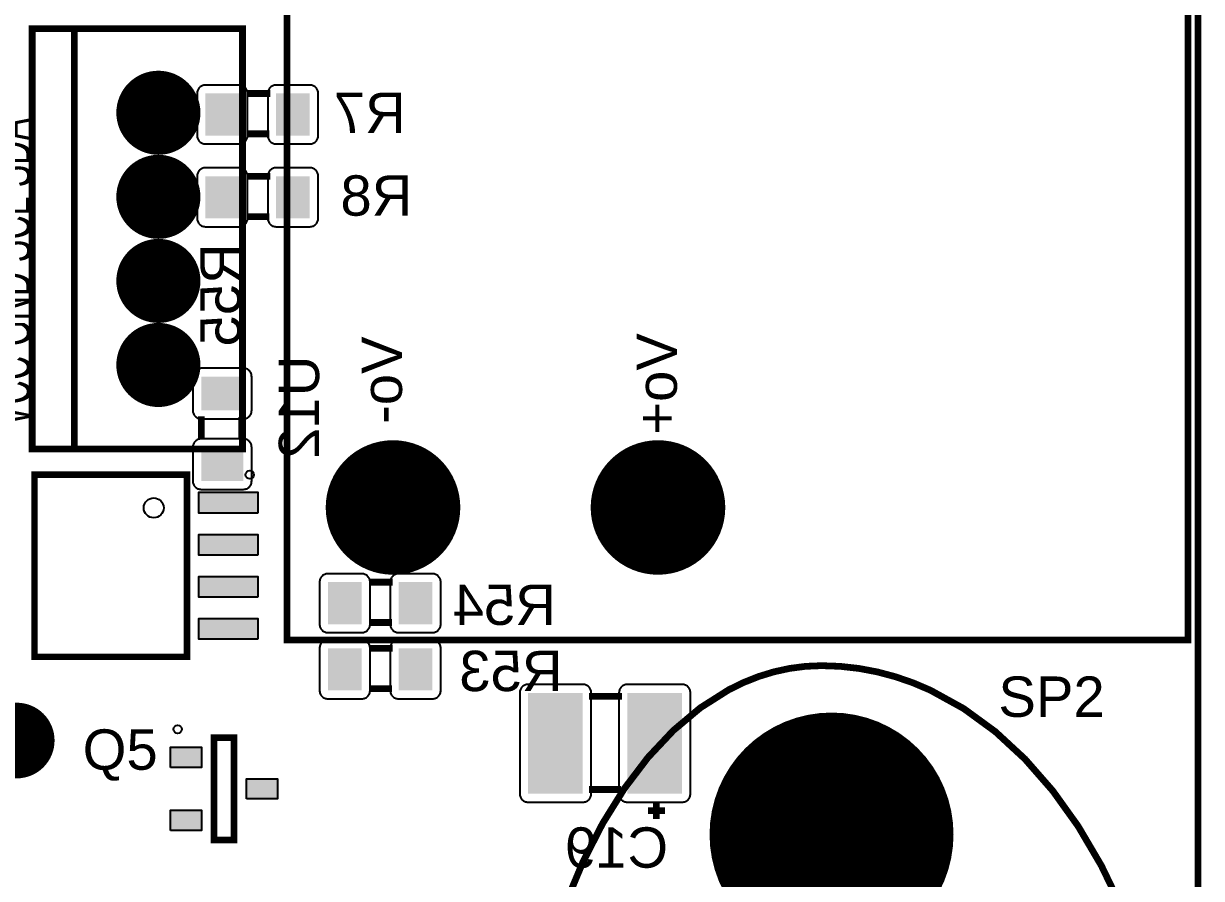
# Model space of a CAD drawing. Header units: inches. Extents: x -2.05 to 2.05, y -1.97 to 1.97.
# Drawn here: x 0.649 to 2.049, y -0.453 to 0.564 of the extents above; entities that cross this region are included whole.
import ezdxf

# ---------------------------------------------------------------- set-up
doc = ezdxf.new("R2010")
doc.units = ezdxf.units.IN
doc.layers.get('0').update_dxf_attribs({"linetype": 'CONTINUOUS'})

# ---------------------------------------------------------------- blocks, each defined once
blk = doc.blocks.new('RPAD')
blk.add_trace([(-0.5, -0.5), (-0.5, 0.5), (0.5, -0.5), (0.5, 0.5)])
blk = doc.blocks.new('EPAD')
at = {"const_width": 0.5}
blk.add_lwpolyline([(-0.25, 0, 1), (0.25, 0, 1)], format="xyb", close=True, dxfattribs=at)

msp = doc.modelspace()

# ---------------------------------------------------------------- linework, layer by layer
for points, const_width in [([(-2.045209, -1.970364), (2.045209, -1.970364), (2.045209, 1.964352), (-2.045209, 1.964352), (-2.045209, -1.970364)], 0.008), ([(-2.045209, -1.970364), (2.045209, -1.970364), (2.045209, 1.964352), (-2.045209, 1.964352), (-2.045209, -1.970364)], 0.008), ([(-2.045209, -1.970364), (2.045209, -1.970364), (2.045209, 1.964352), (-2.045209, 1.964352), (-2.045209, -1.970364)], 0.008), ([(0.96228, -0.168758), (2.033146, -0.168758), (2.033146, 1.894234), (0.96228, 1.894234), (0.96228, -0.168758)], 0.008), ([(0.96228, -0.168758), (2.033146, -0.168758), (2.033146, 1.894234), (0.96228, 1.894234), (0.96228, -0.168758)], 0.008), ([(0.96228, -0.168758), (2.033146, -0.168758), (2.033146, 1.894234), (0.96228, 1.894234), (0.96228, -0.168758)], 0.008), ([(0.659374, 0.058234), (0.909374, 0.058234), (0.909374, 0.558234), (0.659374, 0.558234), (0.659374, 0.058234)], 0.008), ([(0.659374, 0.058234), (0.909374, 0.058234), (0.909374, 0.558234), (0.659374, 0.558234), (0.659374, 0.058234)], 0.008), ([(0.659374, 0.058234), (0.909374, 0.058234), (0.909374, 0.558234), (0.659374, 0.558234), (0.659374, 0.058234)], 0.008), ([(0.709374, 0.058234), (0.709374, 0.558234)], 0.008), ([(0.709374, 0.058234), (0.709374, 0.558234)], 0.008), ([(0.709374, 0.058234), (0.709374, 0.558234)], 0.008), ([(0.914374, 0.481163), (0.942374, 0.481163)], 0.008), ([(0.914374, 0.481163), (0.942374, 0.481163)], 0.008), ([(0.914374, 0.481163), (0.942374, 0.481163)], 0.008), ([(0.914374, 0.433163), (0.941374, 0.433163)], 0.008), ([(0.914374, 0.433163), (0.941374, 0.433163)], 0.008), ([(0.914374, 0.433163), (0.941374, 0.433163)], 0.008), ([(0.914374, 0.382738), (0.942374, 0.382738)], 0.008), ([(0.914374, 0.382738), (0.942374, 0.382738)], 0.008), ([(0.914374, 0.382738), (0.942374, 0.382738)], 0.008), ([(0.914374, 0.334738), (0.941374, 0.334738)], 0.008), ([(0.914374, 0.334738), (0.941374, 0.334738)], 0.008), ([(0.914374, 0.334738), (0.941374, 0.334738)], 0.008), ([(0.860303, 0.069274), (0.860303, 0.097274)], 0.008), ([(0.860303, 0.069274), (0.860303, 0.097274)], 0.008), ([(0.860303, 0.069274), (0.860303, 0.097274)], 0.008), ([(0.908303, 0.069274), (0.908303, 0.096274)], 0.008), ([(0.908303, 0.069274), (0.908303, 0.096274)], 0.008), ([(0.908303, 0.069274), (0.908303, 0.096274)], 0.008), ([(0.843217, -0.188923), (0.662114, -0.188923), (0.662114, 0.027612), (0.843217, 0.027612), (0.843217, -0.188923)], 0.007874), ([(0.843217, -0.188923), (0.662114, -0.188923), (0.662114, 0.027612), (0.843217, 0.027612), (0.843217, -0.188923)], 0.007874), ([(0.843217, -0.188923), (0.662114, -0.188923), (0.662114, 0.027612), (0.843217, 0.027612), (0.843217, -0.188923)], 0.007874), ([(1.059972, -0.100081), (1.087972, -0.100081)], 0.008), ([(1.059972, -0.100081), (1.087972, -0.100081)], 0.008), ([(1.059972, -0.100081), (1.087972, -0.100081)], 0.008), ([(1.059972, -0.148081), (1.086972, -0.148081)], 0.008), ([(1.059972, -0.148081), (1.086972, -0.148081)], 0.008), ([(1.059972, -0.148081), (1.086972, -0.148081)], 0.008), ([(1.059972, -0.178821), (1.087972, -0.178821)], 0.008), ([(1.059972, -0.178821), (1.087972, -0.178821)], 0.008), ([(1.059972, -0.178821), (1.087972, -0.178821)], 0.008), ([(1.954697, -0.488078), (1.930254, -0.437324), (1.902784, -0.390626), (1.872486, -0.348288), (1.839556, -0.310613), (1.80419, -0.277904), (1.766585, -0.250462), (1.726936, -0.228592), (1.706407, -0.219841), (1.685441, -0.212596), (1.664062, -0.206894), (1.642296, -0.202776), (1.620166, -0.200276), (1.597697, -0.199435), (1.578526, -0.200261), (1.559644, -0.202716), (1.541073, -0.206761), (1.522833, -0.212361), (1.504944, -0.219476), (1.487429, -0.228071), (1.4536, -0.249551), (1.421515, -0.276502), (1.39134, -0.308628), (1.363243, -0.34563), (1.337393, -0.387212), (1.313956, -0.433076), (1.2931, -0.482924)], 0.008), ([(1.954697, -0.488078), (1.930254, -0.437324), (1.902784, -0.390626), (1.872486, -0.348288), (1.839556, -0.310613), (1.80419, -0.277904), (1.766585, -0.250462), (1.726936, -0.228592), (1.706407, -0.219841), (1.685441, -0.212596), (1.664062, -0.206894), (1.642296, -0.202776), (1.620166, -0.200276), (1.597697, -0.199435), (1.578526, -0.200261), (1.559644, -0.202716), (1.541073, -0.206761), (1.522833, -0.212361), (1.504944, -0.219476), (1.487429, -0.228071), (1.4536, -0.249551), (1.421515, -0.276502), (1.39134, -0.308628), (1.363243, -0.34563), (1.337393, -0.387212), (1.313956, -0.433076), (1.2931, -0.482924)], 0.008), ([(1.954697, -0.488078), (1.930254, -0.437324), (1.902784, -0.390626), (1.872486, -0.348288), (1.839556, -0.310613), (1.80419, -0.277904), (1.766585, -0.250462), (1.726936, -0.228592), (1.706407, -0.219841), (1.685441, -0.212596), (1.664062, -0.206894), (1.642296, -0.202776), (1.620166, -0.200276), (1.597697, -0.199435), (1.578526, -0.200261), (1.559644, -0.202716), (1.541073, -0.206761), (1.522833, -0.212361), (1.504944, -0.219476), (1.487429, -0.228071), (1.4536, -0.249551), (1.421515, -0.276502), (1.39134, -0.308628), (1.363243, -0.34563), (1.337393, -0.387212), (1.313956, -0.433076), (1.2931, -0.482924)], 0.008), ([(1.059972, -0.226821), (1.086972, -0.226821)], 0.008), ([(1.059972, -0.226821), (1.086972, -0.226821)], 0.008), ([(1.059972, -0.226821), (1.086972, -0.226821)], 0.008), ([(1.321374, -0.235766), (1.360374, -0.235766)], 0.008), ([(1.321374, -0.235766), (1.360374, -0.235766)], 0.008), ([(1.321374, -0.235766), (1.360374, -0.235766)], 0.008), ([(0.875571, -0.40697), (0.899193, -0.40697), (0.899193, -0.284923), (0.875571, -0.284923), (0.875571, -0.40697)], 0.007874), ([(0.875571, -0.40697), (0.899193, -0.40697), (0.899193, -0.284923), (0.875571, -0.284923), (0.875571, -0.40697)], 0.007874), ([(0.875571, -0.40697), (0.899193, -0.40697), (0.899193, -0.284923), (0.875571, -0.284923), (0.875571, -0.40697)], 0.007874), ([(1.321374, -0.346766), (1.359374, -0.346766)], 0.008), ([(1.321374, -0.346766), (1.359374, -0.346766)], 0.008), ([(1.321374, -0.346766), (1.359374, -0.346766)], 0.008), ([(1.401374, -0.361766), (1.401374, -0.381766)], 0.008), ([(1.401374, -0.361766), (1.401374, -0.381766)], 0.008), ([(1.401374, -0.361766), (1.401374, -0.381766)], 0.008), ([(1.391374, -0.371766), (1.411374, -0.371766)], 0.008), ([(1.391374, -0.371766), (1.411374, -0.371766)], 0.008), ([(1.391374, -0.371766), (1.411374, -0.371766)], 0.008)]:
    msp.add_lwpolyline(points, dxfattribs=dict(const_width=const_width))
for points in [[(0.865374, 0.421163), (0.905374, 0.421163), (0.906413, 0.421214), (0.907419, 0.421362), (0.908385, 0.421604), (0.909309, 0.421935), (0.910186, 0.42235), (0.91101, 0.422844), (0.911778, 0.423414), (0.912483, 0.424054), (0.913124, 0.42476), (0.913693, 0.425528), (0.914187, 0.426352), (0.914602, 0.427228), (0.914933, 0.428152), (0.915175, 0.429119), (0.915324, 0.430124), (0.915374, 0.431163), (0.915374, 0.481163), (0.915324, 0.482203), (0.915175, 0.483208), (0.914933, 0.484175), (0.914602, 0.485099), (0.914187, 0.485975), (0.913693, 0.486799), (0.913124, 0.487567), (0.912483, 0.488273), (0.911778, 0.488913), (0.91101, 0.489482), (0.910186, 0.489977), (0.909309, 0.490392), (0.908385, 0.490722), (0.907419, 0.490965), (0.906413, 0.491113), (0.905374, 0.491163), (0.865374, 0.491163), (0.864335, 0.491113), (0.86333, 0.490965), (0.862363, 0.490722), (0.861439, 0.490392), (0.860562, 0.489977), (0.859738, 0.489482), (0.85897, 0.488913), (0.858265, 0.488273), (0.857624, 0.487567), (0.857055, 0.486799), (0.856561, 0.485975), (0.856146, 0.485099), (0.855815, 0.484175), (0.855573, 0.483208), (0.855424, 0.482203), (0.855374, 0.481163), (0.855374, 0.431163), (0.855424, 0.430124), (0.855573, 0.429119), (0.855815, 0.428152), (0.856146, 0.427228), (0.856561, 0.426352), (0.857055, 0.425528), (0.857624, 0.42476), (0.858265, 0.424054), (0.85897, 0.423414), (0.859738, 0.422844), (0.860562, 0.42235), (0.861439, 0.421935), (0.862363, 0.421604), (0.86333, 0.421362), (0.864335, 0.421214), (0.865374, 0.421163)], [(0.949374, 0.421163), (0.989374, 0.421163), (0.990413, 0.421214), (0.991419, 0.421362), (0.992385, 0.421604), (0.993309, 0.421935), (0.994186, 0.42235), (0.99501, 0.422844), (0.995778, 0.423414), (0.996483, 0.424054), (0.997124, 0.42476), (0.997693, 0.425528), (0.998187, 0.426352), (0.998602, 0.427228), (0.998933, 0.428152), (0.999175, 0.429119), (0.999324, 0.430124), (0.999374, 0.431163), (0.999374, 0.481163), (0.999324, 0.482203), (0.999175, 0.483208), (0.998933, 0.484175), (0.998602, 0.485099), (0.998187, 0.485975), (0.997693, 0.486799), (0.997124, 0.487567), (0.996483, 0.488273), (0.995778, 0.488913), (0.99501, 0.489482), (0.994186, 0.489977), (0.993309, 0.490392), (0.992385, 0.490722), (0.991419, 0.490965), (0.990413, 0.491113), (0.989374, 0.491163), (0.949374, 0.491163), (0.948335, 0.491113), (0.94733, 0.490965), (0.946363, 0.490722), (0.945439, 0.490392), (0.944562, 0.489977), (0.943738, 0.489482), (0.94297, 0.488913), (0.942265, 0.488273), (0.941624, 0.487567), (0.941055, 0.486799), (0.940561, 0.485975), (0.940146, 0.485099), (0.939815, 0.484175), (0.939573, 0.483208), (0.939424, 0.482203), (0.939374, 0.481163), (0.939374, 0.431163), (0.939424, 0.430124), (0.939573, 0.429119), (0.939815, 0.428152), (0.940146, 0.427228), (0.940561, 0.426352), (0.941055, 0.425528), (0.941624, 0.42476), (0.942265, 0.424054), (0.94297, 0.423414), (0.943738, 0.422844), (0.944562, 0.42235), (0.945439, 0.421935), (0.946363, 0.421604), (0.94733, 0.421362), (0.948335, 0.421214), (0.949374, 0.421163)], [(0.865374, 0.322738), (0.905374, 0.322738), (0.906413, 0.322789), (0.907419, 0.322937), (0.908385, 0.323179), (0.909309, 0.32351), (0.910186, 0.323924), (0.91101, 0.324419), (0.911778, 0.324989), (0.912483, 0.325629), (0.913124, 0.326335), (0.913693, 0.327102), (0.914187, 0.327926), (0.914602, 0.328803), (0.914933, 0.329727), (0.915175, 0.330694), (0.915324, 0.331699), (0.915374, 0.332738), (0.915374, 0.382738), (0.915324, 0.383778), (0.915175, 0.384783), (0.914933, 0.38575), (0.914602, 0.386674), (0.914187, 0.38755), (0.913693, 0.388374), (0.913124, 0.389141), (0.912483, 0.389848), (0.911778, 0.390488), (0.91101, 0.391057), (0.910186, 0.391552), (0.909309, 0.391967), (0.908385, 0.392297), (0.907419, 0.392539), (0.906413, 0.392688), (0.905374, 0.392738), (0.865374, 0.392738), (0.864335, 0.392688), (0.86333, 0.392539), (0.862363, 0.392297), (0.861439, 0.391967), (0.860562, 0.391552), (0.859738, 0.391057), (0.85897, 0.390488), (0.858265, 0.389848), (0.857624, 0.389141), (0.857055, 0.388374), (0.856561, 0.38755), (0.856146, 0.386674), (0.855815, 0.38575), (0.855573, 0.384783), (0.855424, 0.383778), (0.855374, 0.382738), (0.855374, 0.332738), (0.855424, 0.331699), (0.855573, 0.330694), (0.855815, 0.329727), (0.856146, 0.328803), (0.856561, 0.327926), (0.857055, 0.327102), (0.857624, 0.326335), (0.858265, 0.325629), (0.85897, 0.324989), (0.859738, 0.324419), (0.860562, 0.323924), (0.861439, 0.32351), (0.862363, 0.323179), (0.86333, 0.322937), (0.864335, 0.322789), (0.865374, 0.322738)], [(0.949374, 0.322738), (0.989374, 0.322738), (0.990413, 0.322789), (0.991419, 0.322937), (0.992385, 0.323179), (0.993309, 0.32351), (0.994186, 0.323924), (0.99501, 0.324419), (0.995778, 0.324989), (0.996483, 0.325629), (0.997124, 0.326335), (0.997693, 0.327102), (0.998187, 0.327926), (0.998602, 0.328803), (0.998933, 0.329727), (0.999175, 0.330694), (0.999324, 0.331699), (0.999374, 0.332738), (0.999374, 0.382738), (0.999324, 0.383778), (0.999175, 0.384783), (0.998933, 0.38575), (0.998602, 0.386674), (0.998187, 0.38755), (0.997693, 0.388374), (0.997124, 0.389141), (0.996483, 0.389848), (0.995778, 0.390488), (0.99501, 0.391057), (0.994186, 0.391552), (0.993309, 0.391967), (0.992385, 0.392297), (0.991419, 0.392539), (0.990413, 0.392688), (0.989374, 0.392738), (0.949374, 0.392738), (0.948335, 0.392688), (0.94733, 0.392539), (0.946363, 0.392297), (0.945439, 0.391967), (0.944562, 0.391552), (0.943738, 0.391057), (0.94297, 0.390488), (0.942265, 0.389848), (0.941624, 0.389141), (0.941055, 0.388374), (0.940561, 0.38755), (0.940146, 0.386674), (0.939815, 0.38575), (0.939573, 0.384783), (0.939424, 0.383778), (0.939374, 0.382738), (0.939374, 0.332738), (0.939424, 0.331699), (0.939573, 0.330694), (0.939815, 0.329727), (0.940146, 0.328803), (0.940561, 0.327926), (0.941055, 0.327102), (0.941624, 0.326335), (0.942265, 0.325629), (0.94297, 0.324989), (0.943738, 0.324419), (0.944562, 0.323924), (0.945439, 0.32351), (0.946363, 0.323179), (0.94733, 0.322937), (0.948335, 0.322789), (0.949374, 0.322738)], [(0.920303, 0.104274), (0.920303, 0.144274), (0.920253, 0.145313), (0.920104, 0.146318), (0.919862, 0.147285), (0.919531, 0.148209), (0.919117, 0.149085), (0.918622, 0.149909), (0.918053, 0.150677), (0.917413, 0.151383), (0.916706, 0.152023), (0.915939, 0.152593), (0.915115, 0.153087), (0.914239, 0.153502), (0.913315, 0.153833), (0.912348, 0.154075), (0.911343, 0.154223), (0.910303, 0.154274), (0.860303, 0.154274), (0.859264, 0.154223), (0.858259, 0.154075), (0.857292, 0.153833), (0.856368, 0.153502), (0.855491, 0.153087), (0.854667, 0.152593), (0.8539, 0.152023), (0.853194, 0.151383), (0.852554, 0.150677), (0.851984, 0.149909), (0.851489, 0.149085), (0.851075, 0.148209), (0.850744, 0.147285), (0.850502, 0.146318), (0.850354, 0.145313), (0.850303, 0.144274), (0.850303, 0.104274), (0.850354, 0.103234), (0.850502, 0.102229), (0.850744, 0.101262), (0.851075, 0.100338), (0.851489, 0.099462), (0.851984, 0.098638), (0.852554, 0.09787), (0.853194, 0.097164), (0.8539, 0.096524), (0.854667, 0.095955), (0.855491, 0.09546), (0.856368, 0.095045), (0.857292, 0.094715), (0.858259, 0.094472), (0.859264, 0.094324), (0.860303, 0.094274), (0.910303, 0.094274), (0.911343, 0.094324), (0.912348, 0.094472), (0.913315, 0.094715), (0.914239, 0.095045), (0.915115, 0.09546), (0.915939, 0.095955), (0.916706, 0.096524), (0.917413, 0.097164), (0.918053, 0.09787), (0.918622, 0.098638), (0.919117, 0.099462), (0.919531, 0.100338), (0.919862, 0.101262), (0.920104, 0.102229), (0.920253, 0.103234), (0.920303, 0.104274)], [(0.920303, 0.020274), (0.920303, 0.060274), (0.920253, 0.061313), (0.920104, 0.062318), (0.919862, 0.063285), (0.919531, 0.064209), (0.919117, 0.065085), (0.918622, 0.065909), (0.918053, 0.066677), (0.917413, 0.067383), (0.916706, 0.068023), (0.915939, 0.068593), (0.915115, 0.069087), (0.914239, 0.069502), (0.913315, 0.069833), (0.912348, 0.070075), (0.911343, 0.070223), (0.910303, 0.070274), (0.860303, 0.070274), (0.859264, 0.070223), (0.858259, 0.070075), (0.857292, 0.069833), (0.856368, 0.069502), (0.855491, 0.069087), (0.854667, 0.068593), (0.8539, 0.068023), (0.853194, 0.067383), (0.852554, 0.066677), (0.851984, 0.065909), (0.851489, 0.065085), (0.851075, 0.064209), (0.850744, 0.063285), (0.850502, 0.062318), (0.850354, 0.061313), (0.850303, 0.060274), (0.850303, 0.020274), (0.850354, 0.019234), (0.850502, 0.018229), (0.850744, 0.017262), (0.851075, 0.016338), (0.851489, 0.015462), (0.851984, 0.014638), (0.852554, 0.01387), (0.853194, 0.013164), (0.8539, 0.012524), (0.854667, 0.011955), (0.855491, 0.01146), (0.856368, 0.011045), (0.857292, 0.010715), (0.858259, 0.010472), (0.859264, 0.010324), (0.860303, 0.010274), (0.910303, 0.010274), (0.911343, 0.010324), (0.912348, 0.010472), (0.913315, 0.010715), (0.914239, 0.011045), (0.915115, 0.01146), (0.915939, 0.011955), (0.916706, 0.012524), (0.917413, 0.013164), (0.918053, 0.01387), (0.918622, 0.014638), (0.919117, 0.015462), (0.919531, 0.016338), (0.919862, 0.017262), (0.920104, 0.018229), (0.920253, 0.019234), (0.920303, 0.020274)], [(0.927929, -0.017656), (0.927929, 0.006344), (0.856929, 0.006344), (0.856929, -0.017656), (0.927929, -0.017656)], [(0.927929, -0.067656), (0.927929, -0.043656), (0.856929, -0.043656), (0.856929, -0.067656), (0.927929, -0.067656)], [(0.927929, -0.117656), (0.927929, -0.093656), (0.856929, -0.093656), (0.856929, -0.117656), (0.927929, -0.117656)], [(1.010972, -0.160081), (1.050972, -0.160081), (1.052012, -0.16003), (1.053017, -0.159882), (1.053984, -0.15964), (1.054908, -0.159309), (1.055784, -0.158894), (1.056608, -0.1584), (1.057376, -0.15783), (1.058082, -0.15719), (1.058722, -0.156484), (1.059291, -0.155717), (1.059786, -0.154893), (1.060201, -0.154016), (1.060531, -0.153092), (1.060774, -0.152125), (1.060922, -0.15112), (1.060972, -0.150081), (1.060972, -0.100081), (1.060922, -0.099041), (1.060774, -0.098036), (1.060531, -0.097069), (1.060201, -0.096145), (1.059786, -0.095269), (1.059291, -0.094445), (1.058722, -0.093678), (1.058082, -0.092971), (1.057376, -0.092331), (1.056608, -0.091762), (1.055784, -0.091267), (1.054908, -0.090852), (1.053984, -0.090522), (1.053017, -0.09028), (1.052012, -0.090131), (1.050972, -0.090081), (1.010972, -0.090081), (1.009933, -0.090131), (1.008928, -0.09028), (1.007961, -0.090522), (1.007037, -0.090852), (1.006161, -0.091267), (1.005337, -0.091762), (1.004569, -0.092331), (1.003863, -0.092971), (1.003223, -0.093678), (1.002654, -0.094445), (1.002159, -0.095269), (1.001744, -0.096145), (1.001413, -0.097069), (1.001171, -0.098036), (1.001023, -0.099041), (1.000972, -0.100081), (1.000972, -0.150081), (1.001023, -0.15112), (1.001171, -0.152125), (1.001413, -0.153092), (1.001744, -0.154016), (1.002159, -0.154893), (1.002654, -0.155717), (1.003223, -0.156484), (1.003863, -0.15719), (1.004569, -0.15783), (1.005337, -0.1584), (1.006161, -0.158894), (1.007037, -0.159309), (1.007961, -0.15964), (1.008928, -0.159882), (1.009933, -0.16003), (1.010972, -0.160081)], [(1.094972, -0.160081), (1.134972, -0.160081), (1.136012, -0.16003), (1.137017, -0.159882), (1.137984, -0.15964), (1.138908, -0.159309), (1.139784, -0.158894), (1.140608, -0.1584), (1.141376, -0.15783), (1.142082, -0.15719), (1.142722, -0.156484), (1.143291, -0.155717), (1.143786, -0.154893), (1.144201, -0.154016), (1.144531, -0.153092), (1.144774, -0.152125), (1.144922, -0.15112), (1.144972, -0.150081), (1.144972, -0.100081), (1.144922, -0.099041), (1.144774, -0.098036), (1.144531, -0.097069), (1.144201, -0.096145), (1.143786, -0.095269), (1.143291, -0.094445), (1.142722, -0.093678), (1.142082, -0.092971), (1.141376, -0.092331), (1.140608, -0.091762), (1.139784, -0.091267), (1.138908, -0.090852), (1.137984, -0.090522), (1.137017, -0.09028), (1.136012, -0.090131), (1.134972, -0.090081), (1.094972, -0.090081), (1.093933, -0.090131), (1.092928, -0.09028), (1.091961, -0.090522), (1.091037, -0.090852), (1.090161, -0.091267), (1.089337, -0.091762), (1.088569, -0.092331), (1.087863, -0.092971), (1.087223, -0.093678), (1.086654, -0.094445), (1.086159, -0.095269), (1.085744, -0.096145), (1.085413, -0.097069), (1.085171, -0.098036), (1.085023, -0.099041), (1.084972, -0.100081), (1.084972, -0.150081), (1.085023, -0.15112), (1.085171, -0.152125), (1.085413, -0.153092), (1.085744, -0.154016), (1.086159, -0.154893), (1.086654, -0.155717), (1.087223, -0.156484), (1.087863, -0.15719), (1.088569, -0.15783), (1.089337, -0.1584), (1.090161, -0.158894), (1.091037, -0.159309), (1.091961, -0.15964), (1.092928, -0.159882), (1.093933, -0.16003), (1.094972, -0.160081)], [(0.927929, -0.167656), (0.927929, -0.143656), (0.856929, -0.143656), (0.856929, -0.167656), (0.927929, -0.167656)], [(1.010972, -0.238821), (1.050972, -0.238821), (1.052012, -0.23877), (1.053017, -0.238622), (1.053984, -0.23838), (1.054908, -0.238049), (1.055784, -0.237635), (1.056608, -0.23714), (1.057376, -0.23657), (1.058082, -0.23593), (1.058722, -0.235224), (1.059291, -0.234457), (1.059786, -0.233633), (1.060201, -0.232756), (1.060531, -0.231832), (1.060774, -0.230865), (1.060922, -0.22986), (1.060972, -0.228821), (1.060972, -0.178821), (1.060922, -0.177781), (1.060774, -0.176776), (1.060531, -0.175809), (1.060201, -0.174885), (1.059786, -0.174009), (1.059291, -0.173185), (1.058722, -0.172418), (1.058082, -0.171711), (1.057376, -0.171071), (1.056608, -0.170502), (1.055784, -0.170007), (1.054908, -0.169593), (1.053984, -0.169262), (1.053017, -0.16902), (1.052012, -0.168871), (1.050972, -0.168821), (1.010972, -0.168821), (1.009933, -0.168871), (1.008928, -0.16902), (1.007961, -0.169262), (1.007037, -0.169593), (1.006161, -0.170007), (1.005337, -0.170502), (1.004569, -0.171071), (1.003863, -0.171711), (1.003223, -0.172418), (1.002654, -0.173185), (1.002159, -0.174009), (1.001744, -0.174885), (1.001413, -0.175809), (1.001171, -0.176776), (1.001023, -0.177781), (1.000972, -0.178821), (1.000972, -0.228821), (1.001023, -0.22986), (1.001171, -0.230865), (1.001413, -0.231832), (1.001744, -0.232756), (1.002159, -0.233633), (1.002654, -0.234457), (1.003223, -0.235224), (1.003863, -0.23593), (1.004569, -0.23657), (1.005337, -0.23714), (1.006161, -0.237635), (1.007037, -0.238049), (1.007961, -0.23838), (1.008928, -0.238622), (1.009933, -0.23877), (1.010972, -0.238821)], [(1.094972, -0.238821), (1.134972, -0.238821), (1.136012, -0.23877), (1.137017, -0.238622), (1.137984, -0.23838), (1.138908, -0.238049), (1.139784, -0.237635), (1.140608, -0.23714), (1.141376, -0.23657), (1.142082, -0.23593), (1.142722, -0.235224), (1.143291, -0.234457), (1.143786, -0.233633), (1.144201, -0.232756), (1.144531, -0.231832), (1.144774, -0.230865), (1.144922, -0.22986), (1.144972, -0.228821), (1.144972, -0.178821), (1.144922, -0.177781), (1.144774, -0.176776), (1.144531, -0.175809), (1.144201, -0.174885), (1.143786, -0.174009), (1.143291, -0.173185), (1.142722, -0.172418), (1.142082, -0.171711), (1.141376, -0.171071), (1.140608, -0.170502), (1.139784, -0.170007), (1.138908, -0.169593), (1.137984, -0.169262), (1.137017, -0.16902), (1.136012, -0.168871), (1.134972, -0.168821), (1.094972, -0.168821), (1.093933, -0.168871), (1.092928, -0.16902), (1.091961, -0.169262), (1.091037, -0.169593), (1.090161, -0.170007), (1.089337, -0.170502), (1.088569, -0.171071), (1.087863, -0.171711), (1.087223, -0.172418), (1.086654, -0.173185), (1.086159, -0.174009), (1.085744, -0.174885), (1.085413, -0.175809), (1.085171, -0.176776), (1.085023, -0.177781), (1.084972, -0.178821), (1.084972, -0.228821), (1.085023, -0.22986), (1.085171, -0.230865), (1.085413, -0.231832), (1.085744, -0.232756), (1.086159, -0.233633), (1.086654, -0.234457), (1.087223, -0.235224), (1.087863, -0.23593), (1.088569, -0.23657), (1.089337, -0.23714), (1.090161, -0.237635), (1.091037, -0.238049), (1.091961, -0.23838), (1.092928, -0.238622), (1.093933, -0.23877), (1.094972, -0.238821)], [(1.248874, -0.361766), (1.313874, -0.361766), (1.314913, -0.361715), (1.315919, -0.361567), (1.316885, -0.361325), (1.317809, -0.360994), (1.318686, -0.36058), (1.31951, -0.360085), (1.320278, -0.359515), (1.320983, -0.358875), (1.321624, -0.358169), (1.322193, -0.357402), (1.322687, -0.356578), (1.323102, -0.355701), (1.323433, -0.354777), (1.323675, -0.35381), (1.323824, -0.352805), (1.323874, -0.351766), (1.323874, -0.231766), (1.323824, -0.230726), (1.323675, -0.229721), (1.323433, -0.228754), (1.323102, -0.22783), (1.322687, -0.226954), (1.322193, -0.22613), (1.321624, -0.225363), (1.320983, -0.224656), (1.320278, -0.224016), (1.31951, -0.223447), (1.318686, -0.222952), (1.317809, -0.222537), (1.316885, -0.222207), (1.315919, -0.221965), (1.314913, -0.221816), (1.313874, -0.221766), (1.248874, -0.221766), (1.247835, -0.221816), (1.24683, -0.221965), (1.245863, -0.222207), (1.244939, -0.222537), (1.244062, -0.222952), (1.243238, -0.223447), (1.24247, -0.224016), (1.241765, -0.224656), (1.241124, -0.225363), (1.240555, -0.22613), (1.240061, -0.226954), (1.239646, -0.22783), (1.239315, -0.228754), (1.239073, -0.229721), (1.238924, -0.230726), (1.238874, -0.231766), (1.238874, -0.351766), (1.238924, -0.352805), (1.239073, -0.35381), (1.239315, -0.354777), (1.239646, -0.355701), (1.240061, -0.356578), (1.240555, -0.357402), (1.241124, -0.358169), (1.241765, -0.358875), (1.24247, -0.359515), (1.243238, -0.360085), (1.244062, -0.36058), (1.244939, -0.360994), (1.245863, -0.361325), (1.24683, -0.361567), (1.247835, -0.361715), (1.248874, -0.361766)], [(1.366874, -0.361766), (1.431874, -0.361766), (1.432913, -0.361715), (1.433919, -0.361567), (1.434885, -0.361325), (1.435809, -0.360994), (1.436686, -0.36058), (1.43751, -0.360085), (1.438278, -0.359515), (1.438983, -0.358875), (1.439624, -0.358169), (1.440193, -0.357402), (1.440687, -0.356578), (1.441102, -0.355701), (1.441433, -0.354777), (1.441675, -0.35381), (1.441824, -0.352805), (1.441874, -0.351766), (1.441874, -0.231766), (1.441824, -0.230726), (1.441675, -0.229721), (1.441433, -0.228754), (1.441102, -0.22783), (1.440687, -0.226954), (1.440193, -0.22613), (1.439624, -0.225363), (1.438983, -0.224656), (1.438278, -0.224016), (1.43751, -0.223447), (1.436686, -0.222952), (1.435809, -0.222537), (1.434885, -0.222207), (1.433919, -0.221965), (1.432913, -0.221816), (1.431874, -0.221766), (1.366874, -0.221766), (1.365835, -0.221816), (1.36483, -0.221965), (1.363863, -0.222207), (1.362939, -0.222537), (1.362062, -0.222952), (1.361238, -0.223447), (1.36047, -0.224016), (1.359765, -0.224656), (1.359124, -0.225363), (1.358555, -0.22613), (1.358061, -0.226954), (1.357646, -0.22783), (1.357315, -0.228754), (1.357073, -0.229721), (1.356924, -0.230726), (1.356874, -0.231766), (1.356874, -0.351766), (1.356924, -0.352805), (1.357073, -0.35381), (1.357315, -0.354777), (1.357646, -0.355701), (1.358061, -0.356578), (1.358555, -0.357402), (1.359124, -0.358169), (1.359765, -0.358875), (1.36047, -0.359515), (1.361238, -0.360085), (1.362062, -0.36058), (1.362939, -0.360994), (1.363863, -0.361325), (1.36483, -0.361567), (1.365835, -0.361715), (1.366874, -0.361766)], [(0.823606, -0.320545), (0.823606, -0.296545), (0.860606, -0.296545), (0.860606, -0.320545), (0.823606, -0.320545)], [(0.914157, -0.357947), (0.914157, -0.333947), (0.951157, -0.333947), (0.951157, -0.357947), (0.914157, -0.357947)], [(0.823606, -0.395348), (0.823606, -0.371348), (0.860606, -0.371348), (0.860606, -0.395348), (0.823606, -0.395348)]]:
    msp.add_lwpolyline(points, close=True)
for centre, radius in [((0.91802, 0.027612), 0.004921), ((0.91802, 0.027612), 0.004921), ((0.91802, 0.027612), 0.004921), ((0.803846, -0.011758), 0.011811), ((0.803846, -0.011758), 0.011811), ((0.803846, -0.011758), 0.011811), ((0.832264, -0.275081), 0.004921), ((0.832264, -0.275081), 0.004921), ((0.832264, -0.275081), 0.004921)]:
    msp.add_circle(centre, radius)

# ---------------------------------------------------------------- block references
for p, xscale, yscale in [((0.809374, 0.458234), 0.1, 0.1), ((0.809374, 0.358234), 0.1, 0.1), ((0.809374, 0.258234), 0.1, 0.1), ((0.809374, 0.158234), 0.1, 0.1), ((1.088264, -0.011278), 0.16, 0.16), ((1.403224, -0.011278), 0.16, 0.16), ((0.640975, -0.288494), 0.09, 0.09), ((1.609508, -0.400222), 0.29, 0.29)]:
    msp.add_blockref('EPAD', p, dxfattribs=dict(xscale=xscale, yscale=yscale))
for p, xscale, yscale, rotation in [((0.885374, 0.456163), 0.04, 0.05, -180), ((0.969374, 0.456163), 0.04, 0.05, -180), ((0.885374, 0.357738), 0.04, 0.05, 180), ((0.969374, 0.357738), 0.04, 0.05, 180), ((0.885303, 0.124274), 0.04, 0.05, 270), ((0.885303, 0.040274), 0.04, 0.05, 270), ((0.892429, -0.005656), 0.024, 0.071, -90), ((0.892429, -0.055656), 0.024, 0.071, -90), ((0.892429, -0.105656), 0.024, 0.071, -90), ((1.030972, -0.125081), 0.04, 0.05, 180), ((1.114972, -0.125081), 0.04, 0.05, 180), ((0.892429, -0.155656), 0.024, 0.071, -90), ((1.030972, -0.203821), 0.04, 0.05, 180), ((1.114972, -0.203821), 0.04, 0.05, 180), ((1.281374, -0.291766), 0.065, 0.12, 180), ((1.399374, -0.291766), 0.065, 0.12, 180), ((0.842106, -0.308545), 0.024, 0.037, 90), ((0.932657, -0.345947), 0.024, 0.037, 90), ((0.842106, -0.383348), 0.024, 0.037, 90)]:
    msp.add_blockref('RPAD', p, dxfattribs=dict(xscale=xscale, yscale=yscale, rotation=rotation))

# ---------------------------------------------------------------- texts
at = {"text_generation_flag": 2, "width": 1.041667}
for s, p in [('R7', (1.103358, 0.434219)), ('R7', (1.103358, 0.434219)), ('R7', (1.103358, 0.434219)), ('R8', (1.111232, 0.335793)), ('R8', (1.111232, 0.335793)), ('R8', (1.111232, 0.335793)), ('R54', (1.281831, -0.150963)), ('R54', (1.281831, -0.150963)), ('R54', (1.281831, -0.150963)), ('R53', (1.289705, -0.229703)), ('R53', (1.289705, -0.229703)), ('R53', (1.289705, -0.229703)), ('C19', (1.415374, -0.439766)), ('C19', (1.415374, -0.439766)), ('C19', (1.415374, -0.439766))]:
    msp.add_text(s, height=0.048, dxfattribs=at).set_placement(p)
at = {"width": 0.535714}
msp.add_text('VCC GND SCL SDA', height=0.056, rotation=90, dxfattribs=at).set_placement((0.658374, 0.084234))
msp.add_text('VCC GND SCL SDA', height=0.056, rotation=90, dxfattribs=at).set_placement((0.658374, 0.084234))
msp.add_text('VCC GND SCL SDA', height=0.056, rotation=90, dxfattribs=at).set_placement((0.658374, 0.084234))
at = {"text_generation_flag": 2, "width": 1.041667}
for s, rotation, p in [('R55', 90, (0.907248, 0.302943)), ('R55', 90, (0.907248, 0.302943)), ('R55', 90, (0.907248, 0.302943)), ('Vo-', -270, (1.098965, 0.192163)), ('Vo-', -270, (1.098965, 0.192163)), ('Vo-', -270, (1.098965, 0.192163)), ('Vo+', -270, (1.425736, 0.1961)), ('Vo+', -270, (1.425736, 0.1961)), ('Vo+', -270, (1.425736, 0.1961)), ('U12', 90, (1.000429, 0.169344)), ('U12', 90, (1.000429, 0.169344)), ('U12', 90, (1.000429, 0.169344))]:
    msp.add_text(s, height=0.048, rotation=rotation, dxfattribs=at).set_placement(p)
at = {"width": 1.041667}
for s, p in [('SP2', (1.807846, -0.260301)), ('SP2', (1.807846, -0.260301)), ('SP2', (1.807846, -0.260301)), ('Q5', (0.719382, -0.323238)), ('Q5', (0.719382, -0.323238)), ('Q5', (0.719382, -0.323238))]:
    msp.add_text(s, height=0.048, dxfattribs=at).set_placement(p)

doc.saveas('drawing.dxf')
